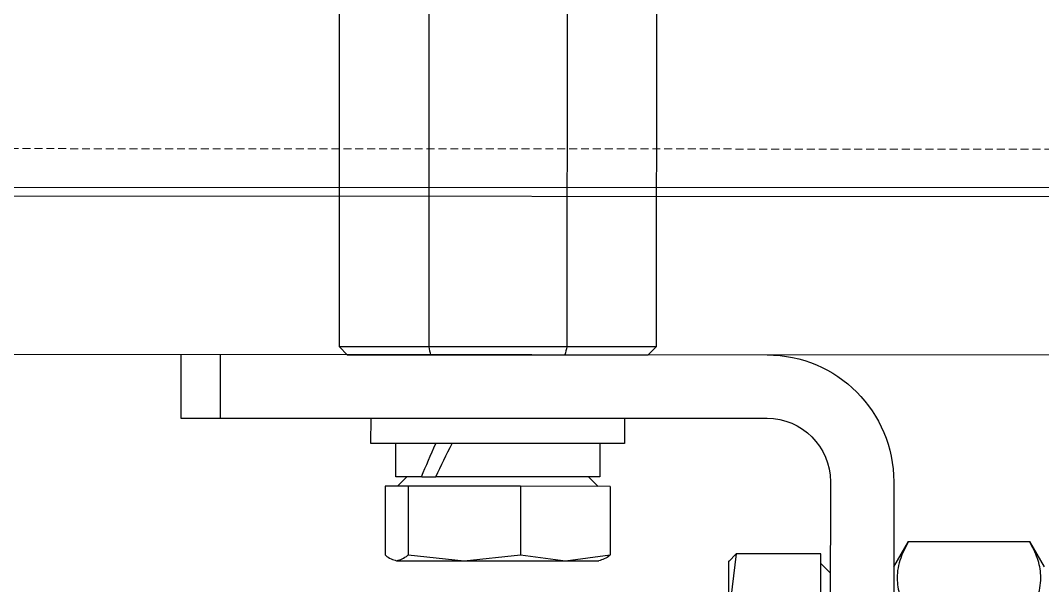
# Model space of a CAD drawing. Header units: millimetres. Extents: x 845401 to 948039, y 511594 to 550263.
# Drawn here: x 909732 to 909796.6, y 535986.6 to 536022.3 of the extents above; entities that cross this region are included whole.
import ezdxf

# ---------------------------------------------------------------- set-up
doc = ezdxf.new("R2010")
doc.units = ezdxf.units.MM
doc.linetypes.add('DASHED', pattern=[0.75, 0.5, -0.25])
for name, color, linetype in [('00', 7, 'Continuous'), ('1轮廓实线层', 7, 'Continuous'), ('4虚线层', 6, 'DASHED')]:
    doc.layers.add(name, color=color, linetype=linetype)
doc.layers.add('A-剖-0.10mm.......SECT-L01', color=255, linetype='Continuous', lineweight=18)
doc.layers.add('物流设备', color=7, linetype='Continuous', lineweight=5)

# ---------------------------------------------------------------- blocks, each defined once
blk = doc.blocks.new('*U100472')
at = {"color": 7, "linetype": 'Continuous', "lineweight": 25}
for p, q in [((-3102.942, 1672.018), (-3103.442, 1671.518)), ((-3102.942, 1672.018), (-3097.684, 1672.018)), ((-3097.684, 1672.018), (-3089.199, 1672.018)), ((-3089.199, 1672.018), (-3083.942, 1672.018)), ((-3083.442, 1671.518), (-3083.942, 1672.018)), ((-3103.442, 1671.518), (-3103.442, 1631.118)), ((-3097.801, 1671.518), (-3103.442, 1671.518)), ((-3097.801, 1642.018), (-3097.801, 1671.518)), ((-3089.083, 1671.518), (-3097.801, 1671.518)), ((-3089.083, 1642.018), (-3089.083, 1671.518)), ((-3083.442, 1671.518), (-3089.083, 1671.518)), ((-3083.442, 1631.118), (-3083.442, 1671.518)), ((-1886.942, 1662.02), (-3156.942, 1662.02))]:
    blk.add_line(p, q, dxfattribs=at)
for points in [[(-3097.801, 1671.518), (-3097.762, 1671.684), (-3097.724, 1671.851), (-3097.684, 1672.018)], [(-3089.083, 1671.518), (-3089.121, 1671.684), (-3089.16, 1671.851), (-3089.199, 1672.018)]]:
    blk.add_open_spline(points, degree=3, dxfattribs=at)
at = {"layer": '1轮廓实线层'}
for p, q in [((-3072.442, 1680.02), (-3072.442, 1697.02)), ((-3068.442, 1680.02), (-3068.442, 1697.02)), ((-3073.042, 1692.029), (-3073.042, 1684.571)), ((-3078.391, 1684.571), (-3078.842, 1688.3)), ((-3078.842, 1688.3), (-3078.842, 1685.022)), ((-3073.042, 1685.185), (-3072.442, 1685.785)), ((-3068.442, 1685.395), (-3067.511, 1683.783)), ((-3059.873, 1683.783), (-3058.942, 1685.395)), ((-3100.541, 1680.32), (-3100.541, 1684.654)), ((-3099.821, 1685.02), (-3095.55, 1685.02)), ((-3099.1, 1684.654), (-3095.55, 1685.02)), ((-3099.1, 1680.32), (-3099.1, 1684.654)), ((-3095.55, 1685.02), (-3092, 1684.654)), ((-3095.55, 1685.02), (-3089.171, 1685.02)), ((-3092, 1684.654), (-3089.171, 1685.02)), ((-3092, 1680.32), (-3092, 1684.654)), ((-3089.171, 1685.02), (-3086.342, 1684.654)), ((-3089.171, 1685.02), (-3087.063, 1685.02)), ((-3086.342, 1680.32), (-3086.342, 1684.654)), ((-3078.842, 1685.066), (-3078.391, 1684.571)), ((-3073.042, 1684.571), (-3078.391, 1684.571)), ((-3067.511, 1683.783), (-3059.873, 1683.783)), ((-3099.1, 1680.32), (-3100.541, 1680.32)), ((-3099.777, 1680.32), (-3099.177, 1679.72)), ((-3092, 1680.32), (-3099.1, 1680.32)), ((-3086.342, 1680.32), (-3092, 1680.32)), ((-3087.707, 1679.72), (-3087.107, 1680.32)), ((-3099.882, 1679.72), (-3099.882, 1677.62)), ((-3098.242, 1679.72), (-3099.882, 1679.72)), ((-3098.242, 1679.72), (-3097.806, 1679.72)), ((-3097.782, 1679.72), (-3097.348, 1679.72)), ((-3087.002, 1679.72), (-3097.348, 1679.72)), ((-3087.002, 1677.62), (-3087.002, 1679.72)), ((-3101.442, 1677.62), (-3101.442, 1676.02)), ((-3085.442, 1677.62), (-3101.442, 1677.62)), ((-3085.442, 1676.02), (-3085.442, 1677.62)), ((-3113.442, 1672.02), (-3113.442, 1676.02)), ((-3113.442, 1676.02), (-3110.942, 1676.02)), ((-3110.942, 1676.02), (-3110.942, 1672.02)), ((-3110.942, 1676.02), (-3076.442, 1676.02)), ((-3004.942, 1672.02), (-3229.942, 1672.02)), ((-3004.942, 1662.02), (-3229.942, 1662.02))]:
    blk.add_line(p, q, dxfattribs=at)
for radius in [4, 8]:
    blk.add_arc((-3076.442, 1680.02), radius, 270, 0, dxfattribs=at)
for centre, start_param, end_param in [((-3093.442, 1677.62), 1.237742, 1.427139), ((-3093.442, 1679.72), 1.427139, 1.616536)]:
    blk.add_ellipse(centre, major_axis=(-5.626, 11.04), ratio=0.283825, start_param=start_param, end_param=end_param, dxfattribs=at)
for points, knots in [([(-3067.511, 1683.783), (-3067.717, 1684.183), (-3068.134, 1684.994), (-3068.287, 1686.195), (-3068.063, 1687.343), (-3067.696, 1688.046), (-3067.511, 1688.401)], [0, 0, 0, 0, 0.264601, 0.534946, 0.765344, 1, 1, 1, 1]), ([(-3059.873, 1688.401), (-3059.666, 1688), (-3059.249, 1687.19), (-3059.096, 1685.989), (-3059.32, 1684.841), (-3059.688, 1684.138), (-3059.873, 1683.783)], [0, 0, 0, 0, 0.264607, 0.534946, 0.765344, 1, 1, 1, 1]), ([(-3100.541, 1684.654), (-3100.535, 1684.66), (-3100.297, 1684.885), (-3100.056, 1684.954), (-3099.821, 1685.02)], [0, 0, 0, 0, 0.0269989, 1, 1, 1, 1]), ([(-3099.821, 1685.02), (-3099.585, 1684.954), (-3099.344, 1684.885), (-3099.106, 1684.66), (-3099.1, 1684.654)], [0, 0, 0, 0, 0.973001, 1, 1, 1, 1]), ([(-3086.342, 1684.654), (-3086.348, 1684.66), (-3086.586, 1684.885), (-3086.828, 1684.954), (-3087.063, 1685.02)], [0, 0, 0, 0, 0.0269989, 1, 1, 1, 1])]:
    blk.add_open_spline(points, degree=3, knots=knots, dxfattribs=at)
at = {"layer": '4虚线层', "linetype": 'DASHED', "lineweight": 18}
blk.add_line((-1886.942, 1659.02), (-3156.942, 1659.02), dxfattribs=at)
blk = doc.blocks.new('*U100569')
at = {"color": 1}
blk.add_lwpolyline([(0, -630), (7920.603, -630), (7920.603, 630), (0, 630)], close=True, dxfattribs=at)
at = {"color": 2}
blk.add_lwpolyline([(0, -630), (7920.603, -630), (7920.603, -830), (0, -830)], close=True, dxfattribs=at)
for tag, p in [('设备编号', (485.238, 55.288)), ('设备高度', (489.749, -155.563))]:
    blk.add_attdef(tag, p, '', height=100)
at = {"flags": 1}
blk.add_attdef('设备类型', (14421.904, -37.083), '', height=100, dxfattribs=at)
blk = doc.blocks.new('C线')
at = {"xscale": -1, "rotation": 179.9712508777102}
blk.add_blockref('*U100472', (994726.288, 476509.416, 12.688), dxfattribs=at)
at = {"layer": '物流设备', "color": 0}
blk.add_blockref('*U100569', (986088.08, 475479.516, 25.376), dxfattribs=at)
blk = doc.blocks.new('BC线平台')
at = {"layer": 'A-剖-0.10mm.......SECT-L01'}
h = blk.add_hatch(dxfattribs=at)
h.set_pattern_fill('CROSS', color=2, scale=50)
h.set_pattern_definition([(0, (691447.87, 341554.85), (317.5, 317.5), [158.75, -476.25]), (90, (691527.24, 341475.47), (-317.5, 317.5), [158.75, -476.25])])
h.paths.add_polyline_path([(786169.72, 367097.043), (791174.131, 367097.043), (791174.131, 370095.421), (786169.72, 370095.421)])

msp = doc.modelspace()

# ---------------------------------------------------------------- block references
at = {"layer": '00'}
for name, p in [('BC线平台', (120688.345, 168041.308, -0.976)), ('C线', (-81869.829, 61162.217))]:
    msp.add_blockref(name, p, dxfattribs=at)

doc.saveas('drawing.dxf')
